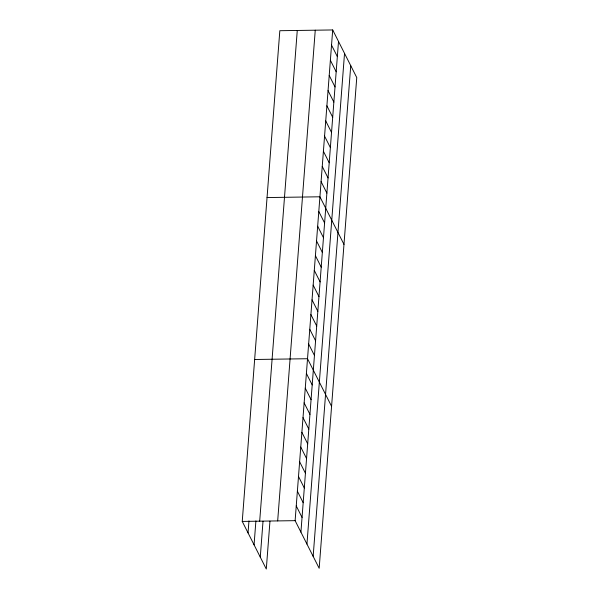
<?xml version="1.0" encoding="UTF-8"?>
<svg xmlns="http://www.w3.org/2000/svg" width="599" height="599" viewBox="0 0 599 599"><rect width="100%" height="100%" fill="white"/><g stroke="black" fill="none" stroke-linecap="round" stroke-linejoin="round"><path stroke-width="0.9" d="M269.962 521.205L266.3 569.05L242.243 521.422L279.823 30.714L332.7 29.95L356.757 77.578L319.177 568.286L295.12 520.658L332.7 29.95M248.038 532.908L248.959 520.943M254.066 544.835L255.9 520.913M259.689 521.175L297.269 30.459M260.273 557.122L263.021 521.242M277.674 520.913L315.254 30.205M300.923 532.144L338.502 41.436M306.95 544.072L344.53 53.363M313.157 556.359L350.737 65.65M267.042 197.558L319.926 196.794L343.983 244.414M254.642 359.49L307.527 358.726L331.584 406.354M242.243 521.422L295.12 520.658M331.539 45.12L337.342 56.598M330.378 60.282L336.181 71.768M329.218 75.452L335.021 86.937M328.057 90.621L333.86 102.1M326.897 105.791L332.692 117.269M325.736 120.953L331.532 132.439M324.568 136.123L330.371 147.609M323.408 151.292L329.21 162.771M322.247 166.455L328.05 177.94M321.086 181.624L326.889 193.11M318.795 211.514L324.598 222.993M317.672 226.235L323.467 237.721M316.542 240.955L322.344 252.441M315.418 255.676L321.214 267.161M314.288 270.396L320.091 281.882M313.165 285.117L318.96 296.602M312.034 299.844L317.837 311.323M310.903 314.565L316.706 326.043M309.78 329.285L315.576 340.764M308.65 344.006L314.453 355.492M306.396 373.447L312.199 384.932M305.273 388.167L311.068 399.653M304.142 402.887L309.945 414.373M303.012 417.615L308.814 429.094M301.889 432.336L307.684 443.814M300.758 447.056L306.561 458.534M299.635 461.777L305.43 473.262M298.504 476.497L304.307 487.983M297.381 491.217L303.176 502.703M296.25 505.938L302.053 517.424"/></g></svg>
